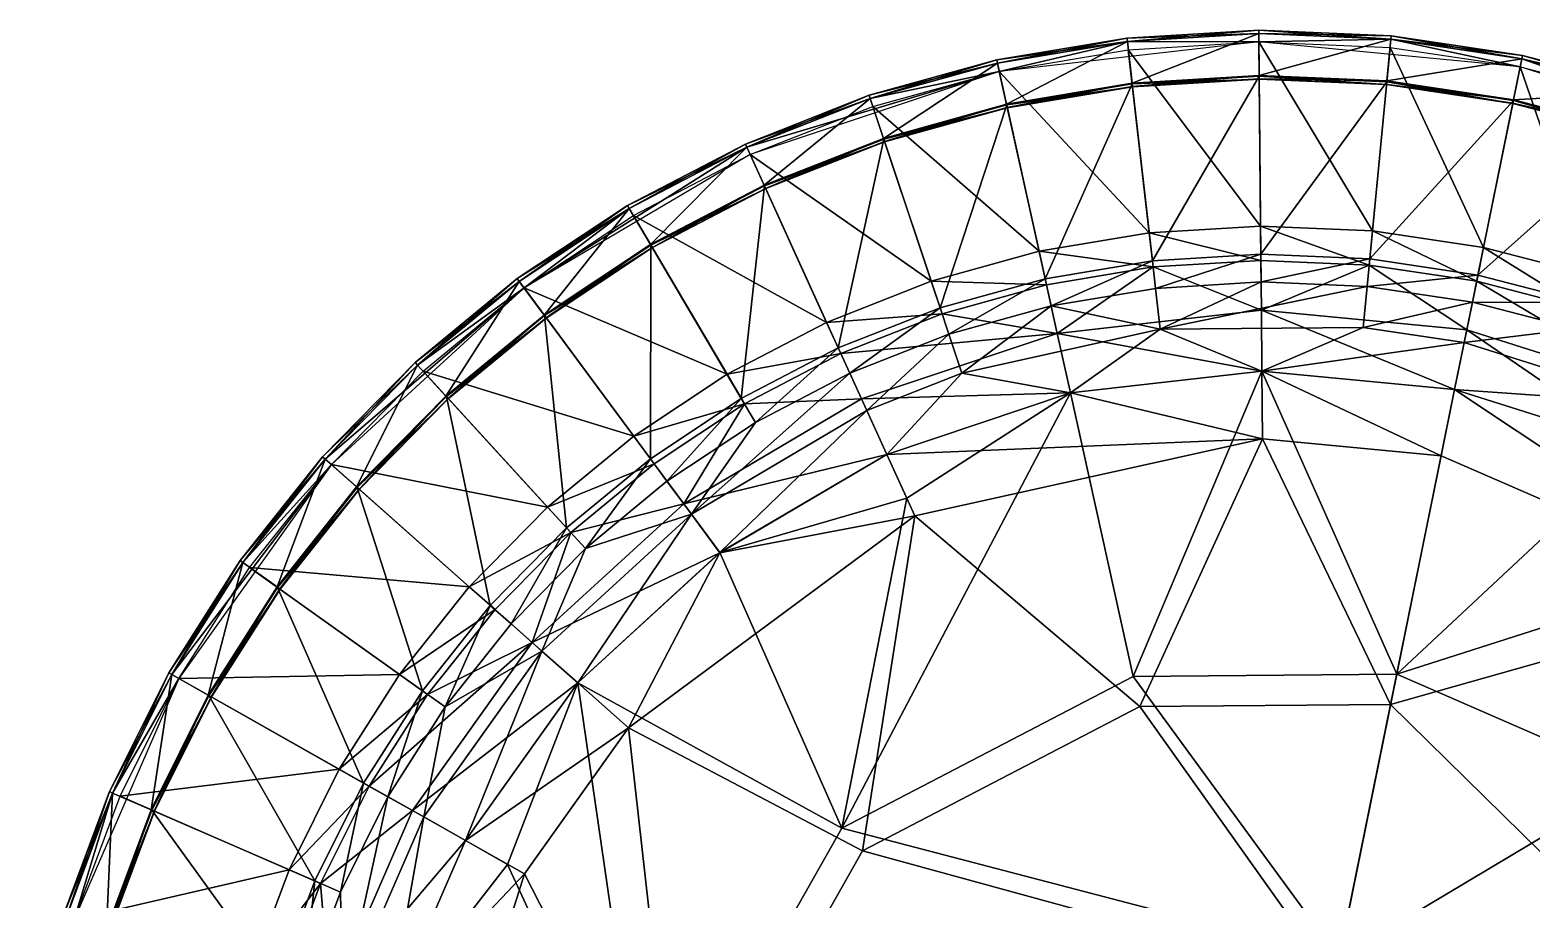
# Model space of a CAD drawing. Header units: inches. Extents: x -336 to -192, y -475 to -71.
# Drawn here: x -332.124 to -327.13, y -88.745 to -85.854 of the extents above; entities that cross this region are included whole.
import ezdxf

# ---------------------------------------------------------------- set-up
doc = ezdxf.new("R2010")
doc.units = ezdxf.units.IN

msp = doc.modelspace()

# ---------------------------------------------------------------- meshes
at = {"color": 254}
mesh = msp.add_polyface(dxfattribs=at)
corners = [(-329.3221, -86.1074, 45.8021), (-328.9016, -85.9909, 45.8021), (-328.7693, -86.5888, 44.7523), (-328.4756, -85.8918, 45.8037), (-328.0384, -85.865, 45.8037), (-328.0382, -85.8925, 45.8021), (-328.9016, -85.9909, 45.8021), (-328.4769, -85.8805, 45.815), (-328.0385, -85.8536, 45.815), (-328.4769, -85.8805, 45.9876), (-328.0385, -85.8536, 45.9876), (-328.4756, -85.8918, 45.9989), (-328.0384, -85.865, 45.9989), (-328.4598, -86.0303, 45.9989), (-328.0372, -86.0044, 45.9989), (-328.4585, -86.0416, 45.9876), (-328.0371, -86.0158, 45.9876), (-328.4584, -86.0425, 45.8178), (-328.4595, -86.0328, 45.8048), (-328.0371, -86.0069, 45.8048), (-328.0371, -86.0166, 45.8178), (-328.4031, -86.5276, 44.7523), (-328.4725, -85.9192, 45.8021), (-328.0326, -86.5049, 44.7523), (-328.9076, -85.9641, 45.8037), (-328.91, -85.9529, 45.815), (-328.91, -85.9529, 45.9876), (-328.9076, -85.9641, 45.9989), (-328.8774, -86.1001, 45.9989), (-328.875, -86.1113, 45.9876), (-328.8748, -86.1121, 45.8178), (-328.8769, -86.1026, 45.8048), (-329.3309, -86.0813, 45.8037), (-328.4595, -86.0328, 45.8048), (-328.3926, -86.6204, 44.7828), (-328.0371, -86.0069, 45.8048), (-328.8769, -86.1026, 45.8048), (-328.7491, -86.68, 44.7828), (-328.0382, -85.8925, 45.8021)]
mesh.append_faces([[corners[k] for k in face] for face in [(0, 1, 2, 0), (3, 4, 5, 3), (6, 3, 5, 6), (7, 8, 4, 7), (3, 7, 4, 3), (9, 10, 8, 9), (7, 9, 8, 7), (11, 12, 10, 11), (9, 11, 10, 9), (13, 14, 12, 13), (11, 13, 12, 11), (15, 16, 14, 15), (13, 15, 14, 13), (15, 17, 16, 15), (18, 19, 20, 18), (17, 18, 20, 17), (21, 22, 23, 21), (24, 3, 6, 24), (25, 7, 3, 25), (24, 25, 3, 24), (26, 9, 7, 26), (25, 26, 7, 25), (27, 11, 9, 27), (26, 27, 9, 26), (28, 13, 11, 28), (27, 28, 11, 27), (29, 15, 13, 29), (28, 29, 13, 28), (30, 17, 15, 30), (29, 30, 15, 29), (31, 18, 17, 31), (30, 31, 17, 30), (6, 32, 24, 6), (33, 34, 35, 33), (36, 37, 33, 36), (22, 38, 23, 22), (1, 22, 21, 1), (2, 1, 21, 2)]], dxfattribs={"vtx3": -1, "color": 254})
mesh = msp.add_polyface(dxfattribs=at)
corners = [(-328.0382, -85.8925, 45.8021), (-327.5996, -85.8841, 45.8037), (-327.1693, -85.976, 45.8021), (-327.5985, -85.8727, 45.815), (-327.1638, -85.9491, 45.8037), (-327.5985, -85.8727, 45.9876), (-327.1616, -85.9379, 45.815), (-327.5996, -85.8841, 45.9989), (-327.1616, -85.9379, 45.9876), (-327.6129, -86.0228, 45.9989), (-327.1916, -86.0857, 45.9989), (-327.1638, -85.9491, 45.9989), (-327.614, -86.0341, 45.9876), (-327.1939, -86.0968, 45.9876), (-327.1916, -86.0857, 45.9989), (-327.1916, -86.0857, 45.9989), (-327.6141, -86.035, 45.8178), (-327.1941, -86.0977, 45.8178), (-327.6131, -86.0253, 45.8048), (-327.1921, -86.0881, 45.8048), (-328.0384, -85.865, 45.8037), (-328.0385, -85.8536, 45.815), (-328.0385, -85.8536, 45.9876), (-328.0384, -85.865, 45.9989), (-328.0372, -86.0044, 45.9989), (-328.0371, -86.0158, 45.9876), (-328.0371, -86.0166, 45.8178), (-328.0371, -86.0069, 45.8048), (-328.0382, -85.8925, 45.8021), (-327.6022, -85.9114, 45.8021), (-327.6607, -86.521, 44.7523), (-327.2914, -86.5761, 44.7523), (-328.4584, -86.0425, 45.8178), (-328.0326, -86.5049, 44.7523), (-327.6131, -86.0253, 45.8048), (-327.6696, -86.614, 44.7828), (-327.1921, -86.0881, 45.8048), (-328.0371, -86.0069, 45.8048), (-328.0318, -86.5983, 44.7828), (-327.31, -86.6677, 44.7828), (-328.3926, -86.6204, 44.7828), (-327.1693, -85.976, 45.8021)]
mesh.append_faces([[corners[k] for k in face] for face in [(0, 1, 2, 0), (1, 3, 4, 1), (3, 5, 6, 3), (5, 7, 8, 5), (9, 10, 11, 9), (7, 9, 11, 7), (12, 13, 14, 12), (9, 12, 15, 9), (16, 17, 13, 16), (12, 16, 13, 12), (18, 19, 17, 18), (16, 18, 17, 16), (20, 1, 0, 20), (21, 3, 1, 21), (20, 21, 1, 20), (22, 5, 3, 22), (21, 22, 3, 21), (23, 7, 5, 23), (22, 23, 5, 22), (24, 9, 7, 24), (23, 24, 7, 23), (25, 12, 9, 25), (24, 25, 9, 24), (26, 16, 12, 26), (25, 26, 12, 25), (27, 18, 16, 27), (26, 27, 16, 26), (28, 29, 30, 28), (30, 29, 31, 30), (32, 26, 25, 32), (33, 28, 30, 33), (34, 35, 36, 34), (37, 38, 34, 37), (35, 39, 36, 35), (40, 38, 37, 40), (29, 41, 31, 29), (38, 35, 34, 38)]], dxfattribs={"vtx3": -1, "color": 254})
mesh = msp.add_polyface(dxfattribs=at)
corners = [(-327.5996, -85.8841, 45.8037), (-327.1638, -85.9491, 45.8037), (-327.1693, -85.976, 45.8021), (-327.5985, -85.8727, 45.815), (-327.1616, -85.9379, 45.815), (-327.1916, -86.0857, 45.9989), (-326.7792, -86.1924, 45.9989), (-326.7373, -86.0595, 45.9989), (-327.5985, -85.8727, 45.9876), (-327.1616, -85.9379, 45.9876), (-327.5996, -85.8841, 45.9989), (-327.1638, -85.9491, 45.9989), (-327.1693, -85.976, 45.8021), (-327.1638, -85.9491, 45.8037), (-326.3369, -86.2387, 45.8021), (-326.7829, -86.2041, 45.8178), (-326.3864, -86.3525, 45.8178), (-326.3861, -86.3517, 45.9876), (-327.1693, -85.976, 45.8021), (-326.7456, -86.0857, 45.8021), (-326.9299, -86.6697, 44.7523), (-326.78, -86.1948, 45.8048), (-327.1941, -86.0977, 45.8178), (-326.7827, -86.2033, 45.9876), (-326.3825, -86.3435, 45.8048), (-327.1939, -86.0968, 45.9876), (-326.78, -86.1948, 45.8048), (-326.958, -86.7588, 44.7828), (-326.3825, -86.3435, 45.8048), (-327.1616, -85.9379, 45.815), (-326.7339, -86.0486, 45.815), (-326.7373, -86.0595, 45.8037), (-326.7339, -86.0486, 45.9876), (-326.3214, -86.203, 45.9876), (-326.3815, -86.3412, 45.9989), (-326.3259, -86.2134, 45.9989), (-327.1616, -85.9379, 45.9876), (-327.1939, -86.0968, 45.9876), (-327.1939, -86.0968, 45.9876), (-327.1941, -86.0977, 45.8178), (-327.1638, -85.9491, 45.9989), (-327.1638, -85.9491, 45.9989), (-327.1616, -85.9379, 45.9876), (-327.1638, -85.9491, 45.9989), (-327.1921, -86.0881, 45.8048), (-327.31, -86.6677, 44.7828), (-326.3369, -86.2387, 45.8021), (-326.5813, -86.8002, 44.7523), (-326.3259, -86.2135, 45.8037), (-326.3214, -86.203, 45.815), (-327.1638, -85.9491, 45.8037), (-327.1616, -85.9379, 45.815), (-327.1616, -85.9379, 45.9876), (-327.1921, -86.0881, 45.8048), (-327.1941, -86.0977, 45.8178), (-327.1921, -86.0881, 45.8048), (-327.1638, -85.9491, 45.8037), (-327.1616, -85.9379, 45.815), (-327.2914, -86.5761, 44.7523)]
mesh.append_faces([[corners[k] for k in face] for face in [(0, 1, 2, 0), (3, 4, 1, 3), (5, 6, 7, 5), (8, 9, 4, 8), (10, 11, 9, 10), (12, 13, 14, 12), (15, 16, 17, 15), (18, 19, 20, 18), (15, 21, 16, 15), (22, 15, 23, 22), (21, 24, 16, 21), (25, 23, 6, 25), (26, 27, 28, 26), (29, 30, 31, 29), (32, 7, 33, 32), (6, 34, 35, 6), (6, 23, 34, 6), (36, 32, 30, 36), (5, 37, 6, 5), (38, 39, 23, 38), (40, 5, 7, 40), (23, 15, 17, 23), (41, 7, 32, 41), (42, 43, 32, 42), (44, 45, 26, 44), (19, 46, 47, 19), (31, 48, 14, 31), (7, 6, 35, 7), (30, 32, 49, 30), (50, 31, 14, 50), (23, 17, 34, 23), (51, 52, 30, 51), (53, 21, 15, 53), (54, 55, 15, 54), (31, 30, 48, 31), (56, 57, 31, 56), (58, 18, 20, 58), (7, 35, 33, 7)]], dxfattribs={"vtx3": -1, "color": 254})
mesh = msp.add_polyface(dxfattribs=at)
corners = [(-329.682, -86.3718, 45.8048), (-329.4367, -86.91, 44.7828), (-329.2859, -86.2159, 45.8048), (-329.3345, -86.0705, 45.815), (-328.91, -85.9529, 45.815), (-328.9076, -85.9641, 45.8037), (-329.3309, -86.0813, 45.8037), (-329.3345, -86.0705, 45.9876), (-328.91, -85.9529, 45.9876), (-329.3309, -86.0813, 45.9989), (-328.9076, -85.9641, 45.9989), (-329.2867, -86.2135, 45.9989), (-328.8774, -86.1001, 45.9989), (-329.2831, -86.2243, 45.9876), (-328.875, -86.1113, 45.9876), (-329.2828, -86.2251, 45.8178), (-328.8748, -86.1121, 45.8178), (-329.2859, -86.2159, 45.8048), (-328.8769, -86.1026, 45.8048), (-329.7294, -86.2677, 45.8021), (-329.7408, -86.2427, 45.8037), (-328.9016, -85.9909, 45.8021), (-329.7455, -86.2324, 45.815), (-329.7455, -86.2324, 45.9876), (-329.7408, -86.2427, 45.9989), (-329.683, -86.3695, 45.9989), (-329.6783, -86.3799, 45.9876), (-329.6779, -86.3807, 45.8178), (-329.682, -86.3718, 45.8048), (-330.0608, -86.5663, 45.9989), (-330.055, -86.5761, 45.9876), (-330.0546, -86.5768, 45.8178), (-330.0595, -86.5684, 45.8048), (-329.0984, -86.7768, 44.7828), (-328.8769, -86.1026, 45.8048), (-329.7294, -86.2677, 45.8021), (-329.3221, -86.1074, 45.8021), (-329.128, -86.6882, 44.7523)]
mesh.append_faces([[corners[k] for k in face] for face in [(0, 1, 2, 0), (3, 4, 5, 3), (6, 3, 5, 6), (7, 8, 4, 7), (3, 7, 4, 3), (9, 10, 8, 9), (7, 9, 8, 7), (11, 12, 10, 11), (9, 11, 10, 9), (13, 14, 12, 13), (11, 13, 12, 11), (15, 16, 14, 15), (13, 15, 14, 13), (17, 18, 16, 17), (15, 17, 16, 15), (19, 20, 21, 19), (20, 6, 21, 20), (22, 3, 6, 22), (20, 22, 6, 20), (23, 7, 3, 23), (22, 23, 3, 22), (24, 9, 7, 24), (23, 24, 7, 23), (25, 11, 9, 25), (24, 25, 9, 24), (26, 13, 11, 26), (25, 26, 11, 25), (27, 15, 13, 27), (26, 27, 13, 26), (28, 17, 15, 28), (27, 28, 15, 27), (29, 25, 24, 29), (30, 26, 25, 30), (31, 27, 26, 31), (32, 28, 27, 32), (2, 33, 34, 2), (35, 36, 37, 35)]], dxfattribs={"vtx3": -1, "color": 254})
mesh = msp.add_polyface(dxfattribs=at)
corners = [(-329.4281, -86.9289, 44.6198), (-329.4755, -86.825, 44.7523), (-329.0919, -86.7965, 44.6198), (-328.7446, -86.7003, 44.6198), (-328.7088, -86.8618, 44.5149), (-329.4367, -86.91, 44.7828), (-329.3984, -86.9941, 44.6832), (-329.0984, -86.7768, 44.7828), (-328.7693, -86.5888, 44.7523), (-328.3902, -86.641, 44.6198), (-328.7491, -86.68, 44.7828), (-328.3926, -86.6204, 44.7828), (-328.4595, -86.0328, 45.8048), (-329.0258, -86.9942, 44.6054), (-328.3666, -86.8481, 44.6054), (-328.7291, -86.7703, 44.6832), (-328.3821, -86.7123, 44.6832), (-328.3926, -86.6204, 44.7828), (-330.0595, -86.5684, 45.8048), (-329.7592, -87.0779, 44.7828), (-329.682, -86.3718, 45.8048), (-328.7491, -86.68, 44.7828), (-328.3926, -86.6204, 44.7828), (-328.4031, -86.5276, 44.7523), (-329.8066, -86.9974, 44.7523), (-330.1176, -86.4699, 45.8021), (-329.7592, -87.0779, 44.7828), (-329.4367, -86.91, 44.7828), (-329.0984, -86.7768, 44.7828), (-328.8769, -86.1026, 45.8048), (-329.0691, -86.8645, 44.6832), (-328.6651, -87.0595, 44.5549), (-329.3595, -87.0794, 44.5149), (-328.6651, -87.0595, 44.4458), (-328.0283, -86.987, 44.5549), (-329.128, -86.6882, 44.7523), (-329.0984, -86.7768, 44.7828), (-329.2859, -86.2159, 45.8048), (-329.7294, -86.2677, 45.8021), (-329.3417, -87.1185, 44.6054), (-328.7491, -86.68, 44.7828), (-328.0301, -86.7845, 44.5149), (-328.0283, -86.987, 44.4458), (-329.3221, -86.1074, 45.8021), (-328.7491, -86.68, 44.7828), (-329.7487, -87.0958, 44.6198)]
mesh.append_faces([[corners[k] for k in face] for face in [(0, 1, 2, 0), (2, 3, 4, 2), (5, 6, 7, 5), (3, 8, 9, 3), (10, 11, 12, 10), (13, 14, 15, 13), (15, 16, 17, 15), (18, 19, 20, 18), (21, 15, 22, 21), (8, 23, 9, 8), (24, 25, 1, 24), (3, 9, 4, 3), (26, 27, 20, 26), (28, 10, 29, 28), (6, 30, 7, 6), (0, 2, 4, 0), (13, 31, 14, 13), (32, 4, 33, 32), (31, 34, 14, 31), (1, 35, 2, 1), (27, 36, 37, 27), (32, 0, 4, 32), (25, 38, 1, 25), (15, 14, 16, 15), (6, 39, 30, 6), (7, 30, 40, 7), (39, 13, 30, 39), (4, 41, 42, 4), (35, 43, 8, 35), (30, 13, 15, 30), (30, 15, 44, 30), (24, 1, 0, 24), (2, 35, 3, 2), (1, 38, 35, 1), (4, 9, 41, 4), (35, 8, 3, 35), (33, 4, 42, 33), (45, 24, 0, 45)]], dxfattribs={"vtx3": -1, "color": 254})
mesh = msp.add_polyface(dxfattribs=at)
corners = [(-328.3821, -86.7123, 44.6832), (-328.3666, -86.8481, 44.6054), (-328.031, -86.6907, 44.6832), (-328.0301, -86.7845, 44.5149), (-327.6716, -86.6346, 44.6198), (-327.3472, -86.8502, 44.5149), (-327.6607, -86.521, 44.7523), (-327.2914, -86.5761, 44.7523), (-327.3142, -86.688, 44.6198), (-326.9299, -86.6697, 44.7523), (-326.7456, -86.0857, 45.8021), (-326.5813, -86.8002, 44.7523), (-327.31, -86.6677, 44.7828), (-326.958, -86.7588, 44.7828), (-326.78, -86.1948, 45.8048), (-326.9643, -86.7785, 44.6198), (-326.6268, -86.9048, 44.6198), (-326.6928, -87.0566, 44.5149), (-327.6915, -86.8421, 44.6054), (-327.6785, -86.706, 44.6832), (-327.3142, -86.688, 44.6198), (-327.3875, -87.0486, 44.4458), (-327.3285, -86.7583, 44.6832), (-326.9859, -86.8469, 44.6832), (-326.958, -86.7588, 44.7828), (-328.0318, -86.5983, 44.7828), (-327.6696, -86.614, 44.7828), (-327.6696, -86.614, 44.7828), (-327.31, -86.6677, 44.7828), (-328.4031, -86.5276, 44.7523), (-328.0326, -86.5049, 44.7523), (-328.0316, -86.619, 44.6198), (-327.6696, -86.614, 44.7828), (-327.3557, -86.8923, 44.6054), (-327.3285, -86.7583, 44.6832), (-327.3557, -86.8923, 44.6054), (-327.3142, -86.688, 44.6198), (-327.2914, -86.5761, 44.7523), (-328.0283, -86.987, 44.5549), (-328.3902, -86.641, 44.6198), (-327.3285, -86.7583, 44.6832), (-327.31, -86.6677, 44.7828), (-326.958, -86.7588, 44.7828), (-327.3285, -86.7583, 44.6832), (-327.31, -86.6677, 44.7828), (-328.0318, -86.5983, 44.7828), (-327.2914, -86.5761, 44.7523), (-327.3472, -86.8502, 44.5149), (-327.3142, -86.688, 44.6198), (-326.6554, -86.9706, 44.6832), (-326.6185, -86.8858, 44.7828), (-326.6185, -86.8858, 44.7828), (-326.3825, -86.3435, 45.8048), (-328.3926, -86.6204, 44.7828), (-328.0318, -86.5983, 44.7828), (-326.958, -86.7588, 44.7828), (-326.6185, -86.8858, 44.7828)]
mesh.append_faces([[corners[k] for k in face] for face in [(0, 1, 2, 0), (3, 4, 5, 3), (6, 7, 8, 6), (4, 8, 5, 4), (9, 10, 11, 9), (12, 13, 14, 12), (15, 16, 17, 15), (1, 18, 19, 1), (20, 15, 17, 20), (3, 5, 21, 3), (22, 23, 24, 22), (25, 2, 26, 25), (27, 19, 28, 27), (29, 30, 31, 29), (2, 19, 32, 2), (18, 33, 34, 18), (22, 35, 23, 22), (36, 37, 15, 36), (1, 38, 18, 1), (2, 1, 19, 2), (31, 30, 4, 31), (39, 29, 31, 39), (19, 18, 40, 19), (41, 22, 42, 41), (9, 11, 16, 9), (19, 43, 44, 19), (31, 4, 3, 31), (0, 2, 45, 0), (30, 6, 4, 30), (4, 6, 8, 4), (46, 9, 15, 46), (47, 48, 17, 47), (15, 9, 16, 15), (39, 31, 3, 39), (23, 49, 50, 23), (13, 51, 52, 13), (53, 0, 54, 53), (55, 23, 56, 55)]], dxfattribs={"vtx3": -1, "color": 254})
mesh = msp.add_polyface(dxfattribs=at)
corners = [(-330.4134, -86.8028, 45.8048), (-330.0614, -87.2781, 44.7828), (-330.0595, -86.5684, 45.8048), (-330.3263, -87.5233, 44.6198), (-330.0491, -87.2947, 44.6198), (-329.9506, -87.4277, 44.5149), (-330.4034, -87.4392, 44.7523), (-330.117, -87.203, 44.7523), (-330.4814, -86.7108, 45.8021), (-329.7408, -86.2427, 45.8037), (-329.7294, -86.2677, 45.8021), (-330.1316, -86.4462, 45.8037), (-330.1373, -86.4364, 45.815), (-329.7455, -86.2324, 45.815), (-330.1373, -86.4364, 45.9876), (-329.7455, -86.2324, 45.9876), (-330.1316, -86.4462, 45.9989), (-329.7408, -86.2427, 45.9989), (-330.0608, -86.5663, 45.9989), (-330.055, -86.5761, 45.9876), (-329.683, -86.3695, 45.9989), (-330.0546, -86.5768, 45.8178), (-329.6783, -86.3799, 45.9876), (-330.0595, -86.5684, 45.8048), (-329.6779, -86.3807, 45.8178), (-330.4978, -86.6888, 45.8037), (-330.5046, -86.6796, 45.815), (-330.5046, -86.6796, 45.9876), (-330.4978, -86.6888, 45.9989), (-330.4148, -86.8008, 45.9989), (-330.4081, -86.8099, 45.9876), (-330.4076, -86.8106, 45.8178), (-330.4134, -86.8028, 45.8048), (-330.3403, -87.508, 44.7828), (-329.7487, -87.0958, 44.6198), (-329.8066, -86.9974, 44.7523), (-330.4814, -86.7108, 45.8021), (-330.1176, -86.4699, 45.8021), (-330.0614, -87.2781, 44.7828), (-330.0064, -87.3524, 44.6832), (-329.7592, -87.0779, 44.7828), (-329.7592, -87.0779, 44.7828)]
mesh.append_faces([[corners[k] for k in face] for face in [(0, 1, 2, 0), (3, 4, 5, 3), (6, 7, 4, 6), (8, 9, 10, 8), (8, 11, 9, 8), (12, 13, 9, 12), (11, 12, 9, 11), (14, 15, 13, 14), (12, 14, 13, 12), (16, 17, 15, 16), (14, 16, 15, 14), (16, 18, 17, 16), (18, 19, 20, 18), (19, 21, 22, 19), (21, 23, 24, 21), (25, 11, 8, 25), (26, 12, 11, 26), (25, 26, 11, 25), (27, 14, 12, 27), (26, 27, 12, 26), (28, 16, 14, 28), (27, 28, 14, 27), (29, 18, 16, 29), (28, 29, 16, 28), (30, 19, 18, 30), (29, 30, 18, 29), (31, 21, 19, 31), (30, 31, 19, 30), (32, 23, 21, 32), (31, 32, 21, 31), (33, 1, 0, 33), (4, 34, 5, 4), (4, 7, 34, 4), (7, 35, 34, 7), (36, 37, 35, 36), (38, 39, 40, 38), (1, 41, 2, 1), (7, 36, 35, 7)]], dxfattribs={"vtx3": -1, "color": 254})
mesh = msp.add_polyface(dxfattribs=at)
corners = [(-330.8171, -86.9877, 45.8021), (-330.4814, -86.7108, 45.8021), (-330.117, -87.203, 44.7523), (-331.0365, -87.3738, 45.8048), (-330.5937, -87.7658, 44.7828), (-330.7399, -87.072, 45.8048), (-331.1221, -87.298, 45.8021), (-330.4034, -87.4392, 44.7523), (-330.4814, -86.7108, 45.8021), (-330.8357, -86.9674, 45.8037), (-330.4978, -86.6888, 45.8037), (-330.8434, -86.959, 45.815), (-330.5046, -86.6796, 45.815), (-330.8434, -86.959, 45.9876), (-330.5046, -86.6796, 45.9876), (-330.8357, -86.9674, 45.9989), (-330.4978, -86.6888, 45.9989), (-330.7415, -87.0701, 45.9989), (-330.4148, -86.8008, 45.9989), (-330.7338, -87.0785, 45.9876), (-330.4081, -86.8099, 45.9876), (-330.7333, -87.0792, 45.8178), (-330.4076, -86.8106, 45.8178), (-330.7399, -87.072, 45.8048), (-330.4134, -86.8028, 45.8048), (-331.1427, -87.2797, 45.8037), (-331.1221, -87.298, 45.8021), (-331.1513, -87.2722, 45.815), (-331.1513, -87.2722, 45.9876), (-331.1427, -87.2797, 45.9989), (-331.0384, -87.3721, 45.9989), (-331.0298, -87.3797, 45.9876), (-331.0292, -87.3802, 45.8178), (-331.0365, -87.3738, 45.8048), (-331.4255, -87.6168, 45.815), (-330.3403, -87.508, 44.7828), (-330.4134, -86.8028, 45.8048)]
mesh.append_faces([[corners[k] for k in face] for face in [(0, 1, 2, 0), (3, 4, 5, 3), (6, 0, 7, 6), (8, 9, 10, 8), (11, 12, 10, 11), (9, 11, 10, 9), (13, 14, 12, 13), (11, 13, 12, 11), (15, 16, 14, 15), (13, 15, 14, 13), (17, 18, 16, 17), (15, 17, 16, 15), (19, 20, 18, 19), (17, 19, 18, 17), (21, 22, 20, 21), (19, 21, 20, 19), (23, 24, 22, 23), (21, 23, 22, 21), (25, 9, 8, 25), (26, 25, 8, 26), (27, 11, 9, 27), (25, 27, 9, 25), (27, 28, 11, 27), (28, 13, 11, 28), (29, 15, 13, 29), (28, 29, 13, 28), (30, 17, 15, 30), (29, 30, 15, 29), (31, 19, 17, 31), (30, 31, 17, 30), (32, 21, 19, 32), (31, 32, 19, 31), (33, 23, 21, 33), (32, 33, 21, 32), (34, 28, 27, 34), (7, 0, 2, 7), (5, 35, 36, 5)]], dxfattribs={"vtx3": -1, "color": 254})
mesh = msp.add_polyface(dxfattribs=at)
corners = [(-328.4343, -88.102, 44.4209), (-327.6004, -88.0948, 44.4209), (-327.7869, -89.0114, 44.4209), (-326.6185, -86.8858, 44.7828), (-326.6554, -86.9706, 44.6832), (-326.2951, -87.0472, 44.7828), (-327.3875, -87.0486, 44.5549), (-327.58, -87.9946, 44.5369), (-326.7736, -87.2422, 44.5549), (-327.3557, -86.8923, 44.6054), (-326.71, -87.096, 44.6054), (-326.9859, -86.8469, 44.6832), (-328.4564, -88.0021, 44.5369), (-327.58, -87.9946, 44.5369), (-328.0283, -86.987, 44.5549), (-326.1232, -87.428, 44.6054), (-327.7869, -89.0114, 44.4209), (-326.0413, -89.6265, 44.4209), (-326.9544, -89.8293, 44.4209), (-326.7762, -88.344, 44.5369), (-326.2158, -87.5578, 44.5549), (-326.3406, -87.1276, 44.6832), (-328.0283, -86.987, 44.4458), (-328.0301, -86.7845, 44.5149), (-327.3875, -87.0486, 44.4458), (-327.772, -88.9381, 44.5369), (-327.4324, -87.2691, 44.4209), (-328.0262, -87.212, 44.4209), (-326.8814, -89.8131, 44.5369), (-325.9414, -89.6044, 44.5369), (-327.3472, -86.8502, 44.5149), (-326.6928, -87.0566, 44.5149), (-326.7736, -87.2422, 44.4458), (-326.2158, -87.5578, 44.4458), (-327.933, -89.7294, 44.5369), (-327.4324, -87.2691, 44.4209), (-327.3875, -87.0486, 44.4458), (-326.3464, -87.7411, 44.4209), (-327.3875, -87.0486, 44.5549), (-327.3557, -86.8923, 44.6054), (-328.9331, -89.5338, 44.4209), (-327.7283, -90.2155, 44.4209), (-326.6268, -86.9048, 44.6198), (-326.5813, -86.8002, 44.7523), (-326.3053, -87.0652, 44.6198), (-327.7869, -89.0114, 44.4209), (-327.6915, -86.8421, 44.6054), (-327.3557, -86.8923, 44.6054), (-327.58, -87.9946, 44.5369), (-327.3875, -87.0486, 44.5549), (-327.3875, -87.0486, 44.4458), (-327.4324, -87.2691, 44.4209), (-327.6004, -88.0948, 44.4209), (-327.6004, -88.0948, 44.4209), (-327.6004, -88.0948, 44.4209), (-327.7869, -89.0114, 44.4209), (-327.772, -88.9381, 44.5369), (-327.58, -87.9946, 44.5369), (-327.3875, -87.0486, 44.4458), (-327.3472, -86.8502, 44.5149)]
mesh.append_faces([[corners[k] for k in face] for face in [(0, 1, 2, 0), (3, 4, 5, 3), (6, 7, 8, 6), (9, 10, 11, 9), (12, 13, 14, 12), (10, 8, 15, 10), (16, 17, 18, 16), (7, 19, 20, 7), (4, 10, 21, 4), (22, 23, 24, 22), (7, 25, 19, 7), (11, 10, 4, 11), (22, 24, 26, 22), (27, 22, 26, 27), (19, 28, 29, 19), (30, 31, 32, 30), (32, 31, 33, 32), (25, 34, 28, 25), (35, 36, 37, 35), (14, 38, 39, 14), (9, 6, 10, 9), (40, 2, 41, 40), (25, 28, 19, 25), (27, 26, 1, 27), (42, 43, 44, 42), (45, 18, 41, 45), (46, 14, 47, 46), (14, 48, 49, 14), (50, 32, 37, 50), (51, 37, 52, 51), (8, 7, 20, 8), (6, 8, 10, 6), (53, 37, 17, 53), (54, 17, 55, 54), (0, 27, 1, 0), (12, 56, 57, 12), (58, 59, 32, 58)]], dxfattribs={"vtx3": -1, "color": 254})
mesh = msp.add_polyface(dxfattribs=at)
corners = [(-329.7487, -87.0958, 44.6198), (-329.4281, -86.9289, 44.6198), (-329.3595, -87.0794, 44.5149), (-329.9671, -89.6613, 44.4209), (-330.1341, -88.1727, 44.4209), (-329.3564, -88.5818, 44.4209), (-329.925, -87.4623, 44.6054), (-329.8301, -87.5904, 44.5549), (-329.3417, -87.1185, 44.6054), (-328.6651, -87.0595, 44.5549), (-328.4564, -88.0021, 44.5369), (-328.0283, -86.987, 44.5549), (-327.7869, -89.0114, 44.4209), (-329.4255, -88.5064, 44.5369), (-329.2089, -87.4098, 44.5369), (-328.9331, -89.5338, 44.4209), (-330.0064, -87.3524, 44.6832), (-329.7122, -87.1575, 44.6832), (-329.7592, -87.0779, 44.7828), (-329.2755, -87.2637, 44.4458), (-328.6651, -87.0595, 44.4458), (-329.1238, -89.8329, 44.5369), (-327.772, -88.9381, 44.5369), (-330.0674, -89.6409, 44.5369), (-329.2755, -87.2637, 44.5549), (-329.0258, -86.9942, 44.6054), (-327.933, -89.7294, 44.5369), (-327.772, -88.9381, 44.5369), (-329.9506, -87.4277, 44.5149), (-328.4343, -88.102, 44.4209), (-329.1822, -87.4685, 44.4209), (-328.0262, -87.212, 44.4209), (-329.8301, -87.5905, 44.4458), (-329.3984, -86.9941, 44.6832), (-329.4367, -86.91, 44.7828), (-328.0283, -86.987, 44.4458), (-329.4367, -86.91, 44.7828), (-327.772, -88.9381, 44.5369), (-327.772, -88.9381, 44.5369)]
mesh.append_faces([[corners[k] for k in face] for face in [(0, 1, 2, 0), (3, 4, 5, 3), (6, 7, 8, 6), (9, 10, 11, 9), (3, 5, 12, 3), (7, 13, 14, 7), (15, 3, 12, 15), (16, 17, 18, 16), (19, 2, 20, 19), (21, 22, 23, 21), (24, 9, 25, 24), (24, 14, 9, 24), (16, 6, 17, 16), (21, 26, 27, 21), (8, 24, 25, 8), (7, 14, 24, 7), (28, 2, 19, 28), (5, 29, 12, 5), (30, 19, 31, 30), (32, 28, 19, 32), (17, 33, 34, 17), (5, 30, 29, 5), (7, 24, 8, 7), (19, 20, 31, 19), (20, 35, 31, 20), (17, 6, 33, 17), (18, 17, 36, 18), (30, 31, 29, 30), (32, 19, 30, 32), (13, 37, 10, 13), (4, 32, 30, 4), (4, 30, 5, 4), (14, 13, 9, 14), (13, 10, 9, 13), (23, 38, 13, 23), (6, 8, 33, 6), (28, 0, 2, 28)]], dxfattribs={"vtx3": -1, "color": 254})
mesh = msp.add_polyface(dxfattribs=at)
corners = [(-331.0961, -88.31, 44.7523), (-330.8955, -87.9952, 44.7523), (-330.8026, -88.0615, 44.6198), (-330.7442, -88.1031, 44.6832), (-330.4221, -87.9177, 44.6054), (-330.5245, -87.8271, 44.6832), (-330.8527, -88.4477, 44.5149), (-330.4542, -87.8893, 44.5149), (-330.3026, -88.0235, 44.4458), (-330.3263, -87.5233, 44.6198), (-330.4034, -87.4392, 44.7523), (-330.0491, -87.2947, 44.6198), (-330.8153, -88.4689, 44.6054), (-330.9344, -88.4016, 44.6832), (-330.8194, -88.0494, 44.7828), (-330.6636, -87.7039, 44.7523), (-330.5781, -87.7796, 44.6198), (-330.5937, -87.7658, 44.7828), (-330.3403, -87.508, 44.7828), (-330.7399, -87.072, 45.8048), (-331.2936, -87.711, 45.9876), (-331.0298, -87.3797, 45.9876), (-331.0384, -87.3721, 45.9989), (-331.2929, -87.7115, 45.8178), (-331.0292, -87.3802, 45.8178), (-329.925, -87.4623, 44.6054), (-330.2778, -87.5762, 44.6832), (-330.3403, -87.508, 44.7828), (-330.0614, -87.2781, 44.7828), (-330.5937, -87.7658, 44.7828), (-330.3403, -87.508, 44.7828), (-330.3027, -88.0234, 44.5549), (-329.4255, -88.5064, 44.5369), (-329.8301, -87.5904, 44.5549), (-330.0064, -87.3524, 44.6832), (-330.0614, -87.2781, 44.7828), (-329.8301, -87.5905, 44.4458), (-330.1341, -88.1727, 44.4209), (-330.5937, -87.7658, 44.7828), (-330.3403, -87.508, 44.7828), (-331.0148, -88.356, 44.7828), (-330.8194, -88.0494, 44.7828), (-331.3008, -87.7058, 45.8048), (-329.9506, -87.4277, 44.5149), (-330.5937, -87.7658, 44.7828), (-331.3939, -87.6394, 45.8021), (-331.1221, -87.298, 45.8021), (-330.8194, -88.0494, 44.7828), (-331.0365, -87.3738, 45.8048), (-330.8194, -88.0494, 44.7828), (-330.9968, -88.3663, 44.6198)]
mesh.append_faces([[corners[k] for k in face] for face in [(0, 1, 2, 0), (3, 4, 5, 3), (6, 7, 8, 6), (9, 10, 11, 9), (12, 4, 3, 12), (13, 3, 14, 13), (1, 15, 16, 1), (17, 18, 19, 17), (20, 21, 22, 20), (23, 24, 21, 23), (2, 16, 7, 2), (4, 25, 26, 4), (27, 26, 28, 27), (29, 5, 30, 29), (31, 32, 33, 31), (26, 34, 35, 26), (26, 25, 34, 26), (8, 36, 37, 8), (14, 3, 38, 14), (5, 26, 39, 5), (15, 10, 9, 15), (16, 15, 9, 16), (5, 4, 26, 5), (40, 41, 42, 40), (7, 9, 43, 7), (3, 5, 44, 3), (45, 46, 15, 45), (47, 17, 48, 47), (1, 45, 15, 1), (42, 49, 48, 42), (8, 7, 36, 8), (31, 33, 25, 31), (4, 31, 25, 4), (16, 9, 7, 16), (15, 46, 10, 15), (7, 43, 36, 7), (50, 2, 7, 50), (2, 1, 16, 2)]], dxfattribs={"vtx3": -1, "color": 254})
mesh = msp.add_polyface(dxfattribs=at)
corners = [(-331.6291, -88.0085, 45.8021), (-331.3939, -87.6394, 45.8021), (-330.8955, -87.9952, 44.7523), (-331.4163, -87.6234, 45.8037), (-331.1427, -87.2797, 45.8037), (-331.1221, -87.298, 45.8021), (-331.4255, -87.6168, 45.815), (-331.1513, -87.2722, 45.815), (-331.4255, -87.6168, 45.9876), (-331.1513, -87.2722, 45.9876), (-331.4163, -87.6234, 45.9989), (-331.1427, -87.2797, 45.9989), (-331.3028, -87.7044, 45.9989), (-331.0384, -87.3721, 45.9989), (-331.2936, -87.711, 45.9876), (-331.2929, -87.7115, 45.8178), (-331.0298, -87.3797, 45.9876), (-331.3008, -87.7058, 45.8048), (-331.0365, -87.3738, 45.8048), (-331.0292, -87.3802, 45.8178), (-331.6291, -88.0085, 45.8021), (-331.653, -87.995, 45.8037), (-331.663, -87.9893, 45.815), (-331.663, -87.9893, 45.9876), (-331.6531, -87.995, 45.9989), (-331.5318, -88.0636, 45.9989), (-331.5218, -88.0692, 45.9876), (-331.5211, -88.0696, 45.8178), (-331.5296, -88.0648, 45.8048), (-331.8496, -88.3893, 45.8037), (-331.86, -88.3847, 45.815), (-331.86, -88.3847, 45.9876), (-331.8496, -88.3893, 45.9989), (-331.7218, -88.4448, 45.9989), (-331.7195, -88.4458, 45.8048), (-331.0961, -88.31, 44.7523), (-331.5296, -88.0648, 45.8048), (-331.0148, -88.356, 44.7828), (-331.3008, -87.7058, 45.8048)]
mesh.append_faces([[corners[k] for k in face] for face in [(0, 1, 2, 0), (3, 4, 5, 3), (6, 7, 4, 6), (3, 6, 4, 3), (6, 8, 9, 6), (10, 11, 9, 10), (8, 10, 9, 8), (12, 13, 11, 12), (10, 12, 11, 10), (12, 14, 13, 12), (14, 15, 16, 14), (17, 18, 19, 17), (15, 17, 19, 15), (20, 21, 5, 20), (21, 3, 5, 21), (22, 6, 3, 22), (21, 22, 3, 21), (23, 8, 6, 23), (22, 23, 6, 22), (24, 10, 8, 24), (23, 24, 8, 23), (25, 12, 10, 25), (24, 25, 10, 24), (26, 14, 12, 26), (25, 26, 12, 25), (27, 15, 14, 27), (26, 27, 14, 26), (28, 17, 15, 28), (27, 28, 15, 27), (29, 21, 20, 29), (30, 22, 21, 30), (31, 23, 22, 31), (32, 24, 23, 32), (33, 25, 24, 33), (34, 28, 27, 34), (35, 0, 2, 35), (36, 37, 38, 36)]], dxfattribs={"vtx3": -1, "color": 254})
mesh = msp.add_polyface(dxfattribs=at)
corners = [(-330.9331, -89.1378, 44.4458), (-331.1262, -89.077, 44.5149), (-330.6765, -88.5474, 44.4458), (-330.8153, -88.4689, 44.6054), (-330.6765, -88.5474, 44.5549), (-330.4221, -87.9177, 44.6054), (-330.3027, -88.0234, 44.5549), (-330.8527, -88.4477, 44.5149), (-330.3026, -88.0235, 44.4458), (-331.0148, -88.356, 44.7828), (-330.9344, -88.4016, 44.6832), (-330.8194, -88.0494, 44.7828), (-330.7442, -88.1031, 44.6832), (-331.158, -88.6897, 44.6198), (-330.9968, -88.3663, 44.6198), (-330.1341, -88.1727, 44.4209), (-330.0674, -89.6409, 44.5369), (-329.4255, -88.5064, 44.5369), (-331.0609, -89.7658, 44.4458), (-330.8369, -89.7875, 44.4209), (-330.4806, -88.6583, 44.4209), (-329.9671, -89.6613, 44.4209), (-330.9331, -89.1378, 44.5549), (-331.0852, -89.0899, 44.6054), (-331.0922, -88.7183, 44.6832), (-330.5368, -88.6265, 44.5369), (-331.2624, -89.7464, 44.5149), (-331.2196, -89.7505, 44.6054), (-331.0609, -89.7658, 44.5549), (-331.2157, -89.0488, 44.6832), (-331.177, -88.6814, 44.7828), (-331.0961, -88.31, 44.7523), (-330.8026, -88.0615, 44.6198), (-331.2627, -88.6442, 44.7523), (-330.4542, -87.8893, 44.5149), (-331.177, -88.6814, 44.7828)]
mesh.append_faces([[corners[k] for k in face] for face in [(0, 1, 2, 0), (3, 4, 5, 3), (4, 6, 5, 4), (2, 7, 8, 2), (9, 10, 11, 9), (10, 3, 12, 10), (13, 14, 7, 13), (2, 8, 15, 2), (16, 17, 6, 16), (18, 0, 19, 18), (19, 20, 21, 19), (22, 4, 3, 22), (1, 7, 2, 1), (23, 22, 3, 23), (23, 3, 10, 23), (24, 23, 10, 24), (22, 25, 4, 22), (26, 1, 18, 26), (27, 28, 23, 27), (0, 2, 20, 0), (29, 24, 30, 29), (14, 31, 32, 14), (19, 0, 20, 19), (1, 13, 7, 1), (29, 23, 24, 29), (20, 15, 21, 20), (28, 22, 23, 28), (18, 1, 0, 18), (33, 31, 14, 33), (13, 33, 14, 13), (7, 14, 34, 7), (28, 16, 22, 28), (35, 24, 9, 35), (4, 25, 6, 4), (22, 16, 25, 22), (20, 2, 15, 20), (25, 16, 6, 25), (24, 10, 9, 24)]], dxfattribs={"vtx3": -1, "color": 254})
mesh = msp.add_polyface(dxfattribs=at)
corners = [(-332.0859, -89.2303, 45.8021), (-331.9771, -88.809, 45.8021), (-331.3929, -88.993, 44.7523), (-331.9771, -88.809, 45.8021), (-331.8496, -88.3893, 45.8037), (-331.6291, -88.0085, 45.8021), (-331.86, -88.3847, 45.815), (-331.653, -87.995, 45.8037), (-331.86, -88.3847, 45.9876), (-331.663, -87.9893, 45.815), (-331.8496, -88.3893, 45.9989), (-331.663, -87.9893, 45.9876), (-331.7218, -88.4448, 45.9989), (-331.6531, -87.995, 45.9989), (-331.868, -88.8434, 45.8048), (-331.3039, -89.021, 44.7828), (-331.7195, -88.4458, 45.8048), (-332.0033, -88.8007, 45.8037), (-332.0141, -88.7973, 45.815), (-332.0141, -88.7973, 45.9876), (-332.0033, -88.8007, 45.9989), (-331.8703, -88.8426, 45.9989), (-331.8595, -88.846, 45.9876), (-331.7113, -88.4493, 45.9876), (-331.8587, -88.8463, 45.8178), (-331.7105, -88.4497, 45.8178), (-331.868, -88.8434, 45.8048), (-331.7195, -88.4458, 45.8048), (-332.1129, -89.2248, 45.8037), (-332.124, -89.2225, 45.815), (-332.124, -89.2225, 45.9876), (-332.1129, -89.2248, 45.9989), (-331.9763, -89.2526, 45.9989), (-331.9651, -89.2548, 45.9876), (-331.9643, -89.255, 45.8178), (-331.9739, -89.2531, 45.8048), (-331.8244, -88.4002, 45.8021), (-331.2627, -88.6442, 44.7523)]
mesh.append_faces([[corners[k] for k in face] for face in [(0, 1, 2, 0), (3, 4, 5, 3), (4, 6, 7, 4), (6, 8, 9, 6), (8, 10, 11, 8), (10, 12, 13, 10), (14, 15, 16, 14), (3, 17, 4, 3), (18, 6, 4, 18), (17, 18, 4, 17), (18, 8, 6, 18), (18, 19, 8, 18), (20, 10, 8, 20), (19, 20, 8, 19), (21, 12, 10, 21), (20, 21, 10, 20), (22, 23, 12, 22), (21, 22, 12, 21), (24, 25, 23, 24), (22, 24, 23, 22), (26, 27, 25, 26), (24, 26, 25, 24), (28, 17, 3, 28), (29, 18, 17, 29), (28, 29, 17, 28), (29, 30, 18, 29), (30, 19, 18, 30), (31, 20, 19, 31), (30, 31, 19, 30), (32, 21, 20, 32), (31, 32, 20, 31), (33, 22, 21, 33), (32, 33, 21, 32), (34, 24, 22, 34), (35, 26, 24, 35), (34, 35, 24, 34), (1, 36, 37, 1)]], dxfattribs={"vtx3": -1, "color": 254})
mesh = msp.add_polyface(dxfattribs=at)
corners = [(-331.5408, -89.7195, 44.7523), (-331.4858, -89.3524, 44.7523), (-331.374, -89.3751, 44.6198), (-331.443, -90.0904, 44.6198), (-331.4271, -89.7305, 44.6198), (-331.2624, -89.7464, 44.5149), (-331.1262, -89.077, 44.5149), (-331.3929, -88.993, 44.7523), (-331.2841, -89.0273, 44.6198), (-331.177, -88.6814, 44.7828), (-331.0148, -88.356, 44.7828), (-331.5296, -88.0648, 45.8048), (-331.2196, -89.7505, 44.6054), (-331.0852, -89.0899, 44.6054), (-331.3037, -89.3894, 44.6832), (-332.0859, -89.2303, 45.8021), (-331.4637, -90.0906, 44.7828), (-331.4478, -89.7285, 44.7828), (-332.0365, -89.6716, 45.8048), (-331.3713, -90.0898, 44.6832), (-331.3558, -89.7374, 44.6832), (-331.4478, -89.7285, 44.7828), (-331.4478, -89.7285, 44.7828), (-331.3943, -89.371, 44.7828), (-331.7113, -88.4493, 45.9876), (-331.5218, -88.0692, 45.9876), (-331.5318, -88.0636, 45.9989), (-331.7218, -88.4448, 45.9989), (-331.7105, -88.4497, 45.8178), (-331.5211, -88.0696, 45.8178), (-331.7195, -88.4458, 45.8048), (-331.158, -88.6897, 44.6198), (-331.5571, -90.0914, 44.7523), (-331.7195, -88.4458, 45.8048), (-331.2627, -88.6442, 44.7523), (-331.8244, -88.4002, 45.8021), (-331.0961, -88.31, 44.7523), (-331.3039, -89.021, 44.7828), (-331.2157, -89.0488, 44.6832), (-331.177, -88.6814, 44.7828), (-331.3039, -89.021, 44.7828), (-331.3943, -89.371, 44.7828), (-331.868, -88.8434, 45.8048), (-331.6291, -88.0085, 45.8021), (-331.3039, -89.021, 44.7828), (-331.9771, -88.809, 45.8021), (-331.3943, -89.371, 44.7828), (-331.9739, -89.2531, 45.8048), (-331.3039, -89.021, 44.7828)]
mesh.append_faces([[corners[k] for k in face] for face in [(0, 1, 2, 0), (3, 4, 5, 3), (4, 2, 6, 4), (1, 7, 8, 1), (2, 8, 6, 2), (9, 10, 11, 9), (12, 13, 14, 12), (1, 15, 7, 1), (16, 17, 18, 16), (19, 20, 21, 19), (2, 1, 8, 2), (22, 20, 23, 22), (24, 25, 26, 24), (27, 24, 26, 27), (28, 29, 25, 28), (24, 28, 25, 24), (28, 30, 29, 28), (8, 7, 31, 8), (32, 0, 4, 32), (33, 9, 11, 33), (19, 12, 20, 19), (34, 35, 36, 34), (37, 38, 39, 37), (8, 31, 6, 8), (5, 4, 6, 5), (20, 12, 14, 20), (40, 9, 33, 40), (41, 40, 42, 41), (7, 34, 31, 7), (35, 43, 36, 35), (14, 13, 38, 14), (23, 14, 44, 23), (4, 0, 2, 4), (7, 45, 34, 7), (20, 14, 23, 20), (17, 46, 47, 17), (14, 38, 48, 14)]], dxfattribs={"vtx3": -1, "color": 254})

doc.saveas('drawing.dxf')
